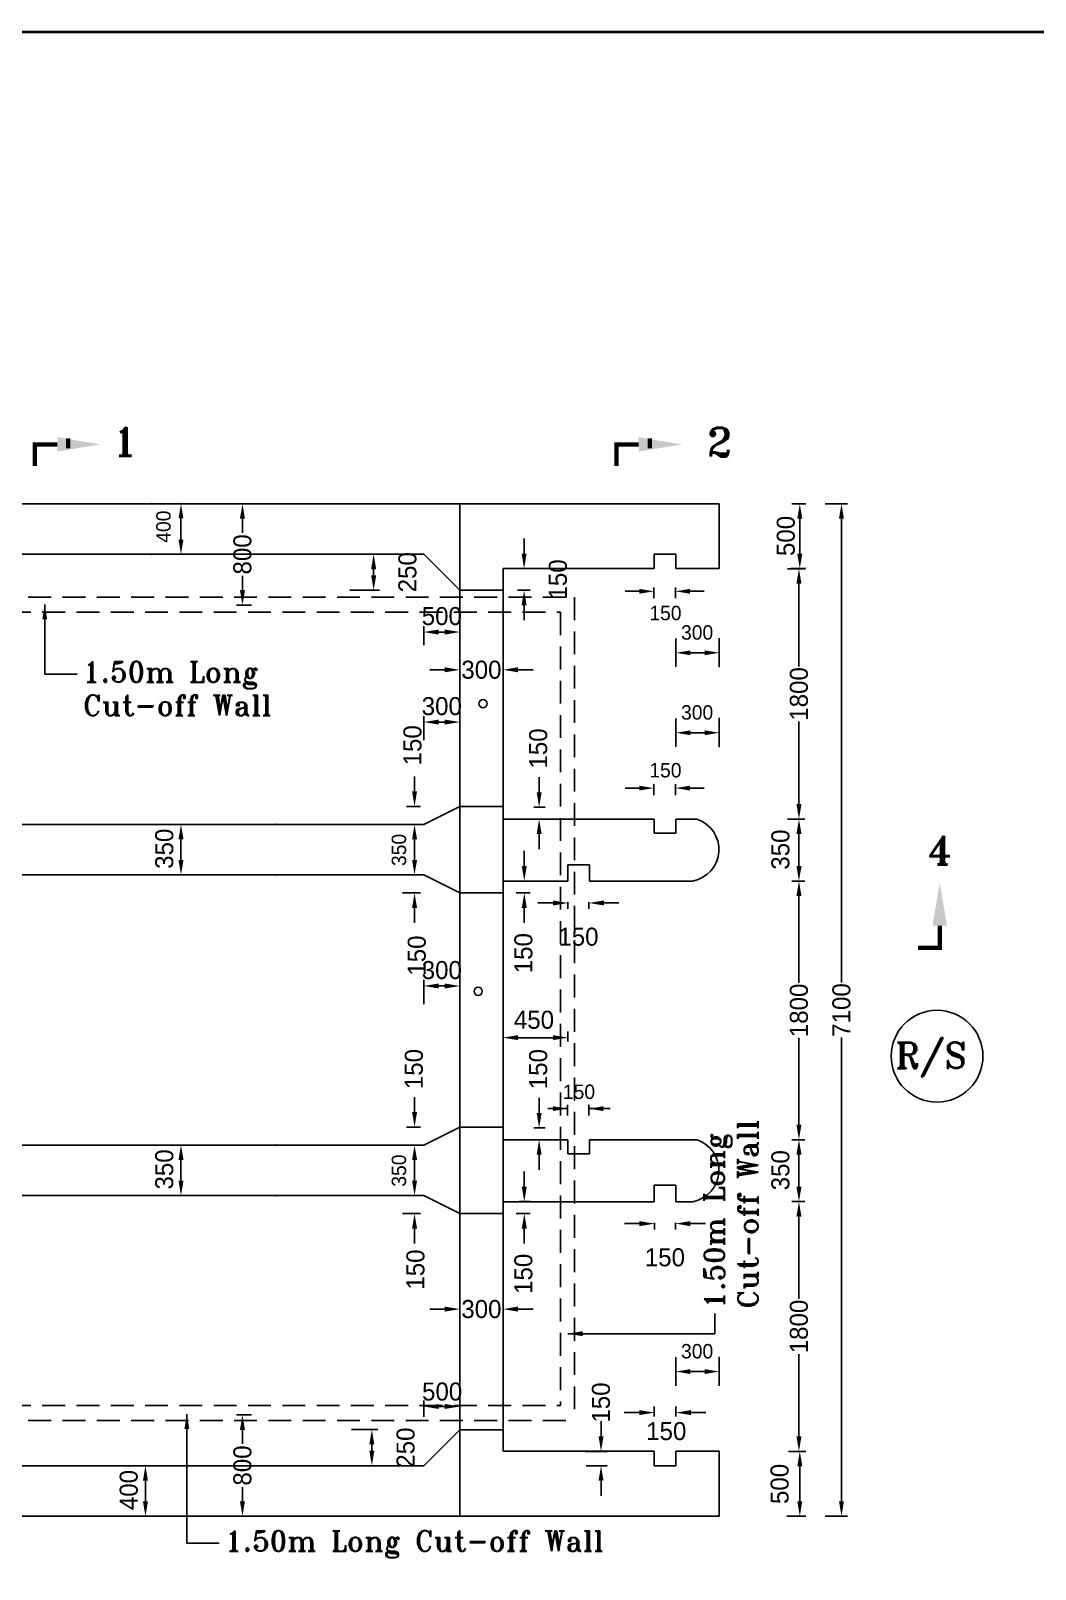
# Model space of a CAD drawing. Extents: x -377620 to 406987, y -326460 to -226264.
# Drawn here: x 34170 to 50900, y -252204 to -226584 of the extents above; entities that cross this region are included whole.
import ezdxf
from ezdxf.enums import TextEntityAlignment as Align

# ---------------------------------------------------------------- set-up
doc = ezdxf.new("R2010")
doc.units = 0
doc.header["$LTSCALE"] = 300
doc.header["$MEASUREMENT"] = 0
doc.linetypes.add('DASHED2', pattern=[9.525, 6.35, -3.175])
doc.layers.get('DEFPOINTS').update_dxf_attribs({"linetype": 'CONTINUOUS'})
doc.layers.add('LINE', color=7, linetype='CONTINUOUS')
doc.styles.add('BIG', font='ROMANT.SHX')
doc.dimstyles.new('3', dxfattribs={"dimtxt": 225, "dimasz": 350, "dimexe": 100, "dimexo": 25, "dimgap": 9, "dimtad": 0, "dimdec": 0, "dimzin": 0, "dimdsep": 46, "dimtxsty": 'Standard', "dimcen": 0, "dimclrd": 5, "dimclre": 6, "dimclrt": 256, "dimadec": 0, "dimazin": 0, "dimtfac": 1, "dimtdec": 0, "dimtofl": 0, "dimtmove": 2, "dimatfit": 3, "dimfxl": 1, "dimtolj": 1, "dimtzin": 0, "dimarcsym": 0})

# ---------------------------------------------------------------- blocks, each defined once
blk = doc.blocks.new('*D293')
at = {"layer": 'DEFPOINTS', "color": 0}
for p in [(46750, -235543), (46750, -239712), (46965, -239712)]:
    blk.add_point(p, dxfattribs=at)
at = {"layer": 'LINE', "color": 7, "lineweight": -2}
for p, q in [((46775, -235543), (47065, -235543)), ((46965, -235793), (46965, -237169)), ((46965, -239462), (46965, -238087)), ((46775, -239712), (47065, -239712))]:
    blk.add_line(p, q, dxfattribs=at)
at = {"layer": 'LINE', "color": 7}
for points in [[(46923, -235793), (47007, -235793), (46965, -235543)], [(46923, -239462), (47007, -239462), (46965, -239712)]]:
    blk.add_solid(points, dxfattribs=at)
at = {"layer": 'LINE', "color": 7, "insert": (46965, -237628), "char_height": 300, "attachment_point": 5, "rotation": 90}
blk.add_mtext('\\A1;1800', dxfattribs=at)
blk = doc.blocks.new('*D297')
at = {"layer": 'DEFPOINTS', "color": 0}
for p in [(46822, -246083), (46822, -250241), (46965, -250241)]:
    blk.add_point(p, dxfattribs=at)
at = {"layer": 'LINE', "color": 7, "lineweight": -2}
for p, q in [((46847, -246083), (47065, -246083)), ((46965, -246333), (46965, -247703)), ((46965, -249991), (46965, -248621)), ((46847, -250241), (47065, -250241))]:
    blk.add_line(p, q, dxfattribs=at)
at = {"layer": 'LINE', "color": 7}
for points in [[(46923, -246333), (47006, -246333), (46965, -246083)], [(46923, -249991), (47006, -249991), (46965, -250241)]]:
    blk.add_solid(points, dxfattribs=at)
at = {"layer": 'LINE', "color": 7, "insert": (46965, -248162), "char_height": 300, "attachment_point": 5, "rotation": 90}
blk.add_mtext('\\A1;1800', dxfattribs=at)
blk = doc.blocks.new('*D299')
at = {"layer": 'DEFPOINTS', "color": 0}
for p in [(43384, -250241), (43397, -250481), (43668, -250481)]:
    blk.add_point(p, dxfattribs=at)
at = {"layer": 'LINE', "color": 7, "lineweight": -2}
for p, q in [((43668, -249991), (43668, -249741)), ((43409, -250241), (43768, -250241)), ((43422, -250481), (43768, -250481)), ((43668, -250731), (43668, -250981))]:
    blk.add_line(p, q, dxfattribs=at)
at = {"layer": 'LINE', "color": 7}
for points in [[(43627, -249991), (43710, -249991), (43668, -250241)], [(43627, -250731), (43710, -250731), (43668, -250481)]]:
    blk.add_solid(points, dxfattribs=at)
at = {"layer": 'LINE', "color": 7, "insert": (43668, -249428), "char_height": 300, "attachment_point": 5, "rotation": 90}
blk.add_mtext('\\A1;150', dxfattribs=at)
blk = doc.blocks.new('*D300')
at = {"layer": 'DEFPOINTS', "color": 0}
for p in [(43116, -243352), (42036, -243442), (43116, -243442)]:
    blk.add_point(p, dxfattribs=at)
at = {"layer": 'LINE', "color": 7, "lineweight": -2}
for p, q in [((42036, -243417), (42036, -243252)), ((42286, -243352), (42866, -243352)), ((43116, -243417), (43116, -243252))]:
    blk.add_line(p, q, dxfattribs=at)
at = {"layer": 'LINE', "color": 7}
for points in [[(42286, -243310), (42286, -243393), (42036, -243352)], [(42866, -243310), (42866, -243393), (43116, -243352)]]:
    blk.add_solid(points, dxfattribs=at)
at = {"layer": 'LINE', "color": 7, "insert": (42551, -243056), "char_height": 300, "attachment_point": 5}
blk.add_mtext('\\A1;450', dxfattribs=at)
blk = doc.blocks.new('*D301')
at = {"layer": 'DEFPOINTS', "color": 0}
for p in [(44556, -249686), (44916, -249596), (44916, -249686)]:
    blk.add_point(p, dxfattribs=at)
at = {"layer": 'LINE', "color": 7, "lineweight": -2}
for p, q in [((44556, -249661), (44556, -249496)), ((44916, -249661), (44916, -249496)), ((44306, -249596), (44056, -249596)), ((45166, -249596), (45416, -249596))]:
    blk.add_line(p, q, dxfattribs=at)
at = {"layer": 'LINE', "color": 7}
for points in [[(44306, -249554), (44306, -249637), (44556, -249596)], [(45166, -249554), (45166, -249637), (44916, -249596)]]:
    blk.add_solid(points, dxfattribs=at)
at = {"layer": 'LINE', "color": 7, "insert": (44755, -249906), "char_height": 300, "attachment_point": 5}
blk.add_mtext('\\A1;150', dxfattribs=at)
blk = doc.blocks.new('*D302')
at = {"layer": 'DEFPOINTS', "color": 0}
for p in [(41316, -249494), (40716, -249691), (41316, -249674)]:
    blk.add_point(p, dxfattribs=at)
at = {"layer": 'LINE', "color": 7, "lineweight": -2}
for p, q in [((40716, -249666), (40716, -249394)), ((40966, -249494), (41066, -249494)), ((41316, -249649), (41316, -249394))]:
    blk.add_line(p, q, dxfattribs=at)
at = {"layer": 'LINE', "color": 7}
for points in [[(40966, -249452), (40966, -249535), (40716, -249494)], [(41066, -249452), (41066, -249535), (41316, -249494)]]:
    blk.add_solid(points, dxfattribs=at)
at = {"layer": 'LINE', "color": 7, "insert": (41022, -249247), "char_height": 300, "attachment_point": 5}
blk.add_mtext('\\A1;500', dxfattribs=at)
blk = doc.blocks.new('*D306')
at = {"layer": 'DEFPOINTS', "color": 0}
for p in [(35640, -250481), (35640, -251321), (36080, -251321)]:
    blk.add_point(p, dxfattribs=at)
at = {"layer": 'LINE', "color": 7, "lineweight": -2}
for p, q in [((35665, -250481), (36180, -250481)), ((36080, -250731), (36080, -251071)), ((35665, -251321), (36180, -251321))]:
    blk.add_line(p, q, dxfattribs=at)
at = {"layer": 'LINE', "color": 7}
for points in [[(36038, -250731), (36122, -250731), (36080, -250481)], [(36038, -251071), (36122, -251071), (36080, -251321)]]:
    blk.add_solid(points, dxfattribs=at)
at = {"layer": 'LINE', "color": 7, "insert": (35803, -250886), "char_height": 300, "attachment_point": 5, "rotation": 90}
blk.add_mtext('\\A1;400', dxfattribs=at)
blk = doc.blocks.new('*D308')
at = {"layer": 'DEFPOINTS', "color": 0}
for p in [(46764, -250241), (46740, -251321), (46979, -251321)]:
    blk.add_point(p, dxfattribs=at)
at = {"layer": 'LINE', "color": 7, "lineweight": -2}
for p, q in [((46789, -250241), (47079, -250241)), ((46979, -250491), (46979, -251071)), ((46765, -251321), (47079, -251321))]:
    blk.add_line(p, q, dxfattribs=at)
at = {"layer": 'LINE', "color": 7}
for points in [[(46937, -250491), (47021, -250491), (46979, -250241)], [(46937, -251071), (47021, -251071), (46979, -251321)]]:
    blk.add_solid(points, dxfattribs=at)
at = {"layer": 'LINE', "color": 7, "insert": (46644, -250784), "char_height": 300, "attachment_point": 5, "rotation": 90}
blk.add_mtext('\\A1;500', dxfattribs=at)
blk = doc.blocks.new('*D314')
at = {"layer": 'DEFPOINTS', "color": 0}
for p in [(46822, -240743), (46822, -245052), (46965, -245052)]:
    blk.add_point(p, dxfattribs=at)
at = {"layer": 'LINE', "color": 7, "lineweight": -2}
for p, q in [((46847, -240743), (47065, -240743)), ((46965, -240993), (46965, -242439)), ((46965, -244802), (46965, -243357)), ((46847, -245052), (47065, -245052))]:
    blk.add_line(p, q, dxfattribs=at)
at = {"layer": 'LINE', "color": 7}
for points in [[(46923, -240993), (47006, -240993), (46965, -240743)], [(46923, -244802), (47006, -244802), (46965, -245052)]]:
    blk.add_solid(points, dxfattribs=at)
at = {"layer": 'LINE', "color": 7, "insert": (46965, -242898), "char_height": 300, "attachment_point": 5, "rotation": 90}
blk.add_mtext('\\A1;1800', dxfattribs=at)
blk = doc.blocks.new('*D315')
at = {"layer": 'DEFPOINTS', "color": 0}
for p in [(40405, -244841), (40562, -244841), (40405, -245141)]:
    blk.add_point(p, dxfattribs=at)
at = {"layer": 'LINE', "color": 7, "lineweight": -2}
for p, q in [((40562, -244591), (40562, -244341)), ((40430, -244841), (40662, -244841)), ((40430, -245141), (40662, -245141)), ((40562, -245391), (40562, -245641))]:
    blk.add_line(p, q, dxfattribs=at)
at = {"layer": 'LINE', "color": 7}
for points in [[(40521, -244591), (40604, -244591), (40562, -244841)], [(40521, -245391), (40604, -245391), (40562, -245141)]]:
    blk.add_solid(points, dxfattribs=at)
at = {"layer": 'LINE', "color": 7, "insert": (40552, -243875), "char_height": 300, "attachment_point": 5, "rotation": 90}
blk.add_mtext('\\A1;150', dxfattribs=at)
blk = doc.blocks.new('*D316')
at = {"layer": 'DEFPOINTS', "color": 0}
for p in [(40314, -245981), (40337, -246281), (40562, -246281)]:
    blk.add_point(p, dxfattribs=at)
at = {"layer": 'LINE', "color": 7, "lineweight": -2}
for p, q in [((40562, -245731), (40562, -245481)), ((40339, -245981), (40662, -245981)), ((40362, -246281), (40662, -246281)), ((40562, -246531), (40562, -246781))]:
    blk.add_line(p, q, dxfattribs=at)
at = {"layer": 'LINE', "color": 7}
for points in [[(40521, -245731), (40604, -245731), (40562, -245981)], [(40521, -246531), (40604, -246531), (40562, -246281)]]:
    blk.add_solid(points, dxfattribs=at)
at = {"layer": 'LINE', "color": 7, "insert": (40579, -247214), "char_height": 300, "attachment_point": 5, "rotation": 90}
blk.add_mtext('\\A1;150', dxfattribs=at)
blk = doc.blocks.new('*D317')
at = {"layer": 'DEFPOINTS', "color": 0}
for p in [(44557, -246410), (44907, -246410), (44907, -246449)]:
    blk.add_point(p, dxfattribs=at)
at = {"layer": 'LINE', "color": 7, "lineweight": -2}
for p, q in [((44307, -246449), (44057, -246449)), ((44557, -246435), (44557, -246549)), ((44907, -246435), (44907, -246549)), ((45157, -246449), (45407, -246449))]:
    blk.add_line(p, q, dxfattribs=at)
at = {"layer": 'LINE', "color": 7}
for points in [[(44307, -246407), (44307, -246491), (44557, -246449)], [(45157, -246407), (45157, -246491), (44907, -246449)]]:
    blk.add_solid(points, dxfattribs=at)
at = {"layer": 'LINE', "color": 7, "insert": (44732, -247012), "char_height": 300, "attachment_point": 5}
blk.add_mtext('\\A1;150', dxfattribs=at)
blk = doc.blocks.new('*D318')
at = {"layer": 'DEFPOINTS', "color": 0}
for p in [(46822, -245052), (46822, -246083), (46965, -246083)]:
    blk.add_point(p, dxfattribs=at)
at = {"layer": 'LINE', "color": 7, "lineweight": -2}
for p, q in [((46847, -245052), (47065, -245052)), ((46965, -245302), (46965, -245833)), ((46847, -246083), (47065, -246083))]:
    blk.add_line(p, q, dxfattribs=at)
at = {"layer": 'LINE', "color": 7}
for points in [[(46923, -245302), (47007, -245302), (46965, -245052)], [(46923, -245833), (47007, -245833), (46965, -246083)]]:
    blk.add_solid(points, dxfattribs=at)
at = {"layer": 'LINE', "color": 7, "insert": (46657, -245560), "char_height": 300, "attachment_point": 5, "rotation": 90}
blk.add_mtext('\\A1;350', dxfattribs=at)
blk = doc.blocks.new('*D319')
at = {"layer": 'DEFPOINTS', "color": 0}
for p in [(43117, -241070), (43467, -241070), (43467, -241109)]:
    blk.add_point(p, dxfattribs=at)
at = {"layer": 'LINE', "color": 7, "lineweight": -2}
for p, q in [((42867, -241109), (42617, -241109)), ((43117, -241095), (43117, -241209)), ((43467, -241095), (43467, -241209)), ((43717, -241109), (43967, -241109))]:
    blk.add_line(p, q, dxfattribs=at)
at = {"layer": 'LINE', "color": 7}
for points in [[(42867, -241067), (42867, -241151), (43117, -241109)], [(43717, -241067), (43717, -241151), (43467, -241109)]]:
    blk.add_solid(points, dxfattribs=at)
at = {"layer": 'LINE', "color": 7, "insert": (43292, -241672), "char_height": 300, "attachment_point": 5}
blk.add_mtext('\\A1;150', dxfattribs=at)
blk = doc.blocks.new('*D320')
at = {"layer": 'DEFPOINTS', "color": 0}
for p in [(40314, -240641), (40337, -240941), (40562, -240941)]:
    blk.add_point(p, dxfattribs=at)
at = {"layer": 'LINE', "color": 7, "lineweight": -2}
for p, q in [((40562, -240391), (40562, -240141)), ((40339, -240641), (40662, -240641)), ((40362, -240941), (40662, -240941)), ((40562, -241191), (40562, -241441))]:
    blk.add_line(p, q, dxfattribs=at)
at = {"layer": 'LINE', "color": 7}
for points in [[(40521, -240391), (40604, -240391), (40562, -240641)], [(40521, -241191), (40604, -241191), (40562, -240941)]]:
    blk.add_solid(points, dxfattribs=at)
at = {"layer": 'LINE', "color": 7, "insert": (40601, -241985), "char_height": 300, "attachment_point": 5, "rotation": 90}
blk.add_mtext('\\A1;150', dxfattribs=at)
blk = doc.blocks.new('*D321')
at = {"layer": 'DEFPOINTS', "color": 0}
for p in [(40405, -239501), (40562, -239501), (40405, -239801)]:
    blk.add_point(p, dxfattribs=at)
at = {"layer": 'LINE', "color": 7, "lineweight": -2}
for p, q in [((40562, -239251), (40562, -239001)), ((40430, -239501), (40662, -239501)), ((40430, -239801), (40662, -239801)), ((40562, -240051), (40562, -240301))]:
    blk.add_line(p, q, dxfattribs=at)
at = {"layer": 'LINE', "color": 7}
for points in [[(40521, -239251), (40604, -239251), (40562, -239501)], [(40521, -240051), (40604, -240051), (40562, -239801)]]:
    blk.add_solid(points, dxfattribs=at)
at = {"layer": 'LINE', "color": 7, "insert": (40529, -238483), "char_height": 300, "attachment_point": 5, "rotation": 90}
blk.add_mtext('\\A1;150', dxfattribs=at)
blk = doc.blocks.new('*D322')
at = {"layer": 'DEFPOINTS', "color": 0}
for p in [(46822, -239712), (46822, -240743), (46965, -240743)]:
    blk.add_point(p, dxfattribs=at)
at = {"layer": 'LINE', "color": 7, "lineweight": -2}
for p, q in [((46847, -239712), (47065, -239712)), ((46965, -239962), (46965, -240493)), ((46847, -240743), (47065, -240743))]:
    blk.add_line(p, q, dxfattribs=at)
at = {"layer": 'LINE', "color": 7}
for points in [[(46923, -239962), (47007, -239962), (46965, -239712)], [(46923, -240493), (47007, -240493), (46965, -240743)]]:
    blk.add_solid(points, dxfattribs=at)
at = {"layer": 'LINE', "color": 7, "insert": (46657, -240220), "char_height": 300, "attachment_point": 5, "rotation": 90}
blk.add_mtext('\\A1;350', dxfattribs=at)
blk = doc.blocks.new('*D331')
at = {"layer": 'DEFPOINTS', "color": 0}
for p in [(42275, -235541), (42252, -235901), (42387, -235901)]:
    blk.add_point(p, dxfattribs=at)
at = {"layer": 'LINE', "color": 7, "lineweight": -2}
for p, q in [((42387, -235291), (42387, -235041)), ((42300, -235541), (42487, -235541)), ((42277, -235901), (42487, -235901)), ((42387, -236151), (42387, -236401))]:
    blk.add_line(p, q, dxfattribs=at)
at = {"layer": 'LINE', "color": 7}
for points in [[(42346, -235291), (42429, -235291), (42387, -235541)], [(42346, -236151), (42429, -236151), (42387, -235901)]]:
    blk.add_solid(points, dxfattribs=at)
at = {"layer": 'LINE', "color": 7, "insert": (42951, -235721), "char_height": 300, "attachment_point": 5, "rotation": 90}
blk.add_mtext('\\A1;150', dxfattribs=at)
blk = doc.blocks.new('*D332')
at = {"layer": 'DEFPOINTS', "color": 0}
for p in [(42036, -237226), (41316, -237363), (42036, -237383)]:
    blk.add_point(p, dxfattribs=at)
at = {"layer": 'LINE', "color": 7, "lineweight": -2}
for p, q in [((41066, -237226), (40816, -237226)), ((41316, -237338), (41316, -237126)), ((42036, -237358), (42036, -237126)), ((42286, -237226), (42536, -237226))]:
    blk.add_line(p, q, dxfattribs=at)
at = {"layer": 'LINE', "color": 7}
for points in [[(41066, -237184), (41066, -237267), (41316, -237226)], [(42286, -237184), (42286, -237267), (42036, -237226)]]:
    blk.add_solid(points, dxfattribs=at)
at = {"layer": 'LINE', "color": 7, "insert": (41676, -237226), "char_height": 300, "attachment_point": 5}
blk.add_mtext('\\A1;300', dxfattribs=at)
blk = doc.blocks.new('*D333')
at = {"layer": 'DEFPOINTS', "color": 0}
for p in [(46822, -234461), (46802, -235541), (46979, -235541)]:
    blk.add_point(p, dxfattribs=at)
at = {"layer": 'LINE', "color": 7, "lineweight": -2}
for p, q in [((46847, -234461), (47079, -234461)), ((46979, -234711), (46979, -235291)), ((46827, -235541), (47079, -235541))]:
    blk.add_line(p, q, dxfattribs=at)
at = {"layer": 'LINE', "color": 7}
for points in [[(46937, -234711), (47021, -234711), (46979, -234461)], [(46937, -235291), (47021, -235291), (46979, -235541)]]:
    blk.add_solid(points, dxfattribs=at)
at = {"layer": 'LINE', "color": 7, "insert": (46747, -234997), "char_height": 300, "attachment_point": 5, "rotation": 90}
blk.add_mtext('\\A1;500', dxfattribs=at)
blk = doc.blocks.new('*D334')
at = {"layer": 'DEFPOINTS', "color": 0}
for p in [(42277, -240743), (42230, -240941), (42390, -240941)]:
    blk.add_point(p, dxfattribs=at)
at = {"layer": 'LINE', "color": 7, "lineweight": -2}
for p, q in [((42390, -240493), (42390, -240243)), ((42302, -240743), (42490, -240743)), ((42255, -240941), (42490, -240941)), ((42390, -241191), (42390, -241441))]:
    blk.add_line(p, q, dxfattribs=at)
at = {"layer": 'LINE', "color": 7}
for points in [[(42348, -240493), (42432, -240493), (42390, -240743)], [(42348, -241191), (42432, -241191), (42390, -240941)]]:
    blk.add_solid(points, dxfattribs=at)
at = {"layer": 'LINE', "color": 7, "insert": (42376, -241945), "char_height": 300, "attachment_point": 5, "rotation": 90}
blk.add_mtext('\\A1;150', dxfattribs=at)
blk = doc.blocks.new('*D335')
at = {"layer": 'DEFPOINTS', "color": 0}
for p in [(42277, -246083), (42230, -246281), (42390, -246281)]:
    blk.add_point(p, dxfattribs=at)
at = {"layer": 'LINE', "color": 7, "lineweight": -2}
for p, q in [((42390, -245833), (42390, -245583)), ((42302, -246083), (42490, -246083)), ((42255, -246281), (42490, -246281)), ((42390, -246531), (42390, -246781))]:
    blk.add_line(p, q, dxfattribs=at)
at = {"layer": 'LINE', "color": 7}
for points in [[(42348, -245833), (42432, -245833), (42390, -246083)], [(42348, -246531), (42432, -246531), (42390, -246281)]]:
    blk.add_solid(points, dxfattribs=at)
at = {"layer": 'LINE', "color": 7, "insert": (42376, -247285), "char_height": 300, "attachment_point": 5, "rotation": 90}
blk.add_mtext('\\A1;150', dxfattribs=at)
blk = doc.blocks.new('*D336')
at = {"layer": 'DEFPOINTS', "color": 0}
for p in [(42525, -244855), (42478, -245052), (42637, -245052)]:
    blk.add_point(p, dxfattribs=at)
at = {"layer": 'LINE', "color": 7, "lineweight": -2}
for p, q in [((42637, -244605), (42637, -244355)), ((42550, -244855), (42737, -244855)), ((42503, -245052), (42737, -245052)), ((42637, -245302), (42637, -245552))]:
    blk.add_line(p, q, dxfattribs=at)
at = {"layer": 'LINE', "color": 7}
for points in [[(42596, -244605), (42679, -244605), (42637, -244855)], [(42596, -245302), (42679, -245302), (42637, -245052)]]:
    blk.add_solid(points, dxfattribs=at)
at = {"layer": 'LINE', "color": 7, "insert": (42623, -243876), "char_height": 300, "attachment_point": 5, "rotation": 90}
blk.add_mtext('\\A1;150', dxfattribs=at)
blk = doc.blocks.new('*D344')
at = {"layer": 'DEFPOINTS', "color": 0}
for p in [(36232, -245141), (36232, -245981), (36672, -245981)]:
    blk.add_point(p, dxfattribs=at)
at = {"layer": 'LINE', "color": 7, "lineweight": -2}
for p, q in [((36257, -245141), (36772, -245141)), ((36672, -245391), (36672, -245731)), ((36257, -245981), (36772, -245981))]:
    blk.add_line(p, q, dxfattribs=at)
at = {"layer": 'LINE', "color": 7}
for points in [[(36630, -245391), (36714, -245391), (36672, -245141)], [(36630, -245731), (36714, -245731), (36672, -245981)]]:
    blk.add_solid(points, dxfattribs=at)
at = {"layer": 'LINE', "color": 7, "insert": (36395, -245546), "char_height": 300, "attachment_point": 5, "rotation": 90}
blk.add_mtext('\\A1;350', dxfattribs=at)
blk = doc.blocks.new('*D345')
at = {"layer": 'DEFPOINTS', "color": 0}
for p in [(36232, -239801), (36232, -240641), (36672, -240641)]:
    blk.add_point(p, dxfattribs=at)
at = {"layer": 'LINE', "color": 7, "lineweight": -2}
for p, q in [((36257, -239801), (36772, -239801)), ((36672, -240051), (36672, -240391)), ((36257, -240641), (36772, -240641))]:
    blk.add_line(p, q, dxfattribs=at)
at = {"layer": 'LINE', "color": 7}
for points in [[(36630, -240051), (36714, -240051), (36672, -239801)], [(36630, -240391), (36714, -240391), (36672, -240641)]]:
    blk.add_solid(points, dxfattribs=at)
at = {"layer": 'LINE', "color": 7, "insert": (36395, -240206), "char_height": 300, "attachment_point": 5, "rotation": 90}
blk.add_mtext('\\A1;350', dxfattribs=at)
blk = doc.blocks.new('*D347')
at = {"layer": 'DEFPOINTS', "color": 0}
for p in [(39517, -235301), (39881, -235301), (39462, -235901)]:
    blk.add_point(p, dxfattribs=at)
at = {"layer": 'LINE', "color": 7, "lineweight": -2}
for p, q in [((39542, -235301), (39981, -235301)), ((39881, -235651), (39881, -235551)), ((39487, -235901), (39981, -235901))]:
    blk.add_line(p, q, dxfattribs=at)
at = {"layer": 'LINE', "color": 7}
for points in [[(39839, -235551), (39923, -235551), (39881, -235301)], [(39839, -235651), (39923, -235651), (39881, -235901)]]:
    blk.add_solid(points, dxfattribs=at)
at = {"layer": 'LINE', "color": 7, "insert": (40445, -235601), "char_height": 300, "attachment_point": 5, "rotation": 90}
blk.add_mtext('\\A1;250', dxfattribs=at)
blk = doc.blocks.new('*D358')
at = {"layer": 'DEFPOINTS', "color": 0}
for p in [(39487, -249877), (39851, -249877), (39431, -250481)]:
    blk.add_point(p, dxfattribs=at)
at = {"layer": 'LINE', "color": 7, "lineweight": -2}
for p, q in [((39512, -249877), (39951, -249877)), ((39851, -250231), (39851, -250127)), ((39456, -250481), (39951, -250481))]:
    blk.add_line(p, q, dxfattribs=at)
at = {"layer": 'LINE', "color": 7}
for points in [[(39809, -250127), (39892, -250127), (39851, -249877)], [(39809, -250231), (39892, -250231), (39851, -250481)]]:
    blk.add_solid(points, dxfattribs=at)
at = {"layer": 'LINE', "color": 7, "insert": (40414, -250179), "char_height": 300, "attachment_point": 5, "rotation": 90}
blk.add_mtext('\\A1;250', dxfattribs=at)
blk = doc.blocks.new('*D359')
at = {"layer": 'DEFPOINTS', "color": 0}
for p in [(40716, -236597), (40716, -236843), (41316, -236843)]:
    blk.add_point(p, dxfattribs=at)
at = {"layer": 'LINE', "color": 7, "lineweight": -2}
for p, q in [((40716, -236818), (40716, -236497)), ((41066, -236597), (40966, -236597)), ((41316, -236818), (41316, -236497))]:
    blk.add_line(p, q, dxfattribs=at)
at = {"layer": 'LINE', "color": 7}
for points in [[(40966, -236555), (40966, -236639), (40716, -236597)], [(41066, -236555), (41066, -236639), (41316, -236597)]]:
    blk.add_solid(points, dxfattribs=at)
at = {"layer": 'LINE', "color": 7, "insert": (41016, -236333), "char_height": 300, "attachment_point": 5}
blk.add_mtext('\\A1;500', dxfattribs=at)
blk = doc.blocks.new('*D361')
at = {"layer": 'DEFPOINTS', "color": 0}
for p in [(42036, -247873), (41316, -248010), (42036, -248030)]:
    blk.add_point(p, dxfattribs=at)
at = {"layer": 'LINE', "color": 7, "lineweight": -2}
for p, q in [((41066, -247873), (40816, -247873)), ((41316, -247985), (41316, -247773)), ((42036, -248005), (42036, -247773)), ((42286, -247873), (42536, -247873))]:
    blk.add_line(p, q, dxfattribs=at)
at = {"layer": 'LINE', "color": 7}
for points in [[(41066, -247831), (41066, -247914), (41316, -247873)], [(42286, -247831), (42286, -247914), (42036, -247873)]]:
    blk.add_solid(points, dxfattribs=at)
at = {"layer": 'LINE', "color": 7, "insert": (41676, -247873), "char_height": 300, "attachment_point": 5}
blk.add_mtext('\\A1;300', dxfattribs=at)
blk = doc.blocks.new('*D372')
at = {"layer": 'DEFPOINTS', "color": 0}
for p in [(42525, -239515), (42478, -239712), (42637, -239712)]:
    blk.add_point(p, dxfattribs=at)
at = {"layer": 'LINE', "color": 7, "lineweight": -2}
for p, q in [((42637, -239265), (42637, -239015)), ((42550, -239515), (42737, -239515)), ((42503, -239712), (42737, -239712)), ((42637, -239962), (42637, -240212))]:
    blk.add_line(p, q, dxfattribs=at)
at = {"layer": 'LINE', "color": 7}
for points in [[(42596, -239265), (42679, -239265), (42637, -239515)], [(42596, -239962), (42679, -239962), (42637, -239712)]]:
    blk.add_solid(points, dxfattribs=at)
at = {"layer": 'LINE', "color": 7, "insert": (42623, -238536), "char_height": 300, "attachment_point": 5, "rotation": 90}
blk.add_mtext('\\A1;150', dxfattribs=at)
blk = doc.blocks.new('*D373')
at = {"layer": 'DEFPOINTS', "color": 0}
for p in [(47376, -234461), (47376, -251321), (47673, -251321)]:
    blk.add_point(p, dxfattribs=at)
at = {"layer": 'LINE', "color": 7, "lineweight": -2}
for p, q in [((47401, -234461), (47773, -234461)), ((47673, -234711), (47673, -242432)), ((47673, -251071), (47673, -243350)), ((47401, -251321), (47773, -251321))]:
    blk.add_line(p, q, dxfattribs=at)
at = {"layer": 'LINE', "color": 7}
for points in [[(47631, -234711), (47714, -234711), (47673, -234461)], [(47631, -251071), (47714, -251071), (47673, -251321)]]:
    blk.add_solid(points, dxfattribs=at)
at = {"layer": 'LINE', "color": 7, "insert": (47673, -242891), "char_height": 300, "attachment_point": 5, "rotation": 90}
blk.add_mtext('\\A1;7100', dxfattribs=at)
blk = doc.blocks.new('*D382')
at = {"layer": 'DEFPOINTS', "color": 0}
for p in [(40716, -238096), (40716, -238424), (41316, -238424)]:
    blk.add_point(p, dxfattribs=at)
at = {"layer": 'LINE', "color": 7, "lineweight": -2}
for p, q in [((40716, -238399), (40716, -237996)), ((41316, -238399), (41316, -237996)), ((41066, -238096), (40966, -238096))]:
    blk.add_line(p, q, dxfattribs=at)
at = {"layer": 'LINE', "color": 7}
for points in [[(40966, -238055), (40966, -238138), (40716, -238096)], [(41066, -238055), (41066, -238138), (41316, -238096)]]:
    blk.add_solid(points, dxfattribs=at)
at = {"layer": 'LINE', "color": 7, "insert": (41016, -237833), "char_height": 300, "attachment_point": 5}
blk.add_mtext('\\A1;300', dxfattribs=at)
blk = doc.blocks.new('*D383')
at = {"layer": 'DEFPOINTS', "color": 0}
for p in [(40716, -242491), (40716, -242819), (41316, -242819)]:
    blk.add_point(p, dxfattribs=at)
at = {"layer": 'LINE', "color": 7, "lineweight": -2}
for p, q in [((40716, -242794), (40716, -242391)), ((41066, -242491), (40966, -242491)), ((41316, -242794), (41316, -242391))]:
    blk.add_line(p, q, dxfattribs=at)
at = {"layer": 'LINE', "color": 7}
for points in [[(40966, -242450), (40966, -242533), (40716, -242491)], [(41066, -242450), (41066, -242533), (41316, -242491)]]:
    blk.add_solid(points, dxfattribs=at)
at = {"layer": 'LINE', "color": 7, "insert": (41016, -242228), "char_height": 300, "attachment_point": 5}
blk.add_mtext('\\A1;300', dxfattribs=at)
blk = doc.blocks.new('*D811')
at = {"layer": 'DEFPOINTS', "color": 0}
for p in [(37696, -234461), (37870, -234461), (37870, -236147)]:
    blk.add_point(p, dxfattribs=at)
at = {"layer": 'LINE', "color": 7, "lineweight": -2}
for p, q in [((37845, -234461), (37596, -234461)), ((37696, -234711), (37696, -234945)), ((37696, -235897), (37696, -235663)), ((37845, -236147), (37596, -236147))]:
    blk.add_line(p, q, dxfattribs=at)
at = {"layer": 'LINE', "color": 7}
for points in [[(37654, -234711), (37738, -234711), (37696, -234461)], [(37654, -235897), (37738, -235897), (37696, -236147)]]:
    blk.add_solid(points, dxfattribs=at)
at = {"layer": 'LINE', "color": 7, "insert": (37696, -235304), "char_height": 300, "attachment_point": 5, "rotation": 90}
blk.add_mtext('\\A1;800', dxfattribs=at)
blk = doc.blocks.new('*D812')
at = {"layer": 'DEFPOINTS', "color": 0}
for p in [(37696, -249634), (37870, -249634), (37870, -251321)]:
    blk.add_point(p, dxfattribs=at)
at = {"layer": 'LINE', "color": 7, "lineweight": -2}
for p, q in [((37845, -249634), (37596, -249634)), ((37696, -249884), (37696, -250118)), ((37696, -251071), (37696, -250836)), ((37845, -251321), (37596, -251321))]:
    blk.add_line(p, q, dxfattribs=at)
at = {"layer": 'LINE', "color": 7}
for points in [[(37654, -249884), (37738, -249884), (37696, -249634)], [(37654, -251071), (37738, -251071), (37696, -251321)]]:
    blk.add_solid(points, dxfattribs=at)
at = {"layer": 'LINE', "color": 7, "insert": (37696, -250477), "char_height": 300, "attachment_point": 5, "rotation": 90}
blk.add_mtext('\\A1;800', dxfattribs=at)

msp = doc.modelspace()

# ---------------------------------------------------------------- linework, layer by layer
at = {"layer": 'LINE', "color": 7}
for p, q in [((31089.2013, -234460.5521), (41301.9773, -234460.5521)), ((36236.8354, -234460.5521), (36911.9212, -234460.5521)), ((41301.9773, -234460.5521), (45635.8999, -234460.5521)), ((41315.8999, -234460.5521), (41315.8999, -251320.5521)), ((45635.8999, -234460.5521), (45635.8999, -235540.5521)), ((36671.9212, -235060.5521), (36671.9212, -234700.5521)), ((31667.8999, -235300.5521), (40715.8999, -235300.5521)), ((36236.8354, -235300.5521), (36911.9212, -235300.5521)), ((41315.8999, -235900.5521), (40715.8999, -235300.5521)), ((44555.8999, -235300.5521), (44915.8999, -235300.5521)), ((44555.8999, -235300.5521), (44555.8999, -235540.5521)), ((44915.8999, -235300.5521), (44915.8999, -235540.5521)), ((42035.8999, -235540.5521), (42035.8999, -250240.5521)), ((42035.8999, -235540.5521), (44555.8999, -235540.5521)), ((44915.8999, -235540.5521), (45635.8999, -235540.5521)), ((41315.8999, -235900.5521), (42035.8999, -235900.5521)), ((44307.5195, -235918.6284), (44067.5195, -235918.6284)), ((44547.5195, -236034.4684), (44547.5195, -235854.4684)), ((44907.5195, -236034.4684), (44907.5195, -235854.4684)), ((45147.5195, -235918.6284), (45387.5195, -235918.6284)), ((44915.8999, -237177.3901), (44915.8999, -236702.9368)), ((45635.8999, -236696.7608), (45635.8999, -237182.9368)), ((45155.8999, -236942.9368), (45275.8999, -236942.9368)), ((45395.8999, -236942.9368), (45275.8999, -236942.9368)), ((44915.8999, -238508.7774), (44915.8999, -238034.3241)), ((45635.8999, -238028.1481), (45635.8999, -238514.3241)), ((45155.8999, -238274.3241), (45275.8999, -238274.3241)), ((45395.8999, -238274.3241), (45275.8999, -238274.3241)), ((44307.5195, -239195.9849), (44067.5195, -239195.9849)), ((44547.5195, -239311.8248), (44547.5195, -239131.8248)), ((44907.5195, -239311.8248), (44907.5195, -239131.8248)), ((45147.5195, -239195.9849), (45387.5195, -239195.9849)), ((41315.8999, -239500.5521), (40715.8999, -239800.5521)), ((41315.8999, -239500.5521), (42035.8999, -239500.5521)), ((31667.8999, -239800.5521), (40715.8999, -239800.5521)), ((42044.6977, -239712.3399), (44555.8999, -239712.3399)), ((44555.8999, -239712.3399), (44555.8999, -239945.7836)), ((44915.8999, -239712.3399), (45263.9112, -239712.3399)), ((44915.8999, -239712.3399), (44915.8999, -239945.7836)), ((44555.8999, -239945.7836), (44915.8999, -239945.7836)), ((43115.8999, -240471.032), (43475.8999, -240471.032)), ((43115.8999, -240471.032), (43115.8999, -240743.383)), ((43475.8999, -240471.032), (43475.8999, -240743.383)), ((31667.8999, -240640.5521), (40715.8999, -240640.5521)), ((41315.8999, -240940.5521), (40715.8999, -240640.5521)), ((42035.8999, -240743.383), (43115.8999, -240743.383)), ((43475.8999, -240743.383), (45199.4238, -240743.383)), ((41315.8999, -240940.5521), (42035.8999, -240940.5521)), ((43107.5195, -244534.1468), (42785, -244534.1468)), ((43107.5195, -244649.9867), (43107.5195, -244469.9867)), ((43467.5195, -244649.9867), (43467.5195, -244469.9867)), ((43467.5195, -244534.1468), (43819, -244534.1468)), ((41315.8999, -244840.5521), (40715.8999, -245140.5521)), ((41315.8999, -244840.5521), (42035.8999, -244840.5521)), ((31667.8999, -245140.5521), (40715.8999, -245140.5521)), ((42044.6977, -245052.3399), (43115.8999, -245052.3399)), ((43115.8999, -245052.3399), (43115.8999, -245285.7836)), ((43475.8999, -245052.3399), (43475.8999, -245285.7836)), ((43475.8999, -245052.3399), (44915.8999, -245052.3399)), ((44915.8999, -245052.3399), (45263.9112, -245052.3399)), ((43115.8999, -245285.7836), (43475.8999, -245285.7836)), ((44555.8999, -245811.032), (44555.8999, -246083.383)), ((44555.8999, -245811.032), (44915.8999, -245811.032)), ((44915.8999, -245811.032), (44915.8999, -246083.383)), ((31667.8999, -245980.5521), (40715.8999, -245980.5521)), ((41315.8999, -246280.5521), (40715.8999, -245980.5521)), ((42044.6977, -246083.383), (43115.8999, -246083.383)), ((43115.8999, -246083.383), (44555.8999, -246083.383)), ((44915.8999, -246083.383), (45199.4238, -246083.383)), ((41315.8999, -246280.5521), (42035.8999, -246280.5521)), ((41315.8999, -248658.2821), (41315.8999, -251320.5521)), ((42035.8999, -248658.2821), (42035.8999, -250240.5521)), ((44915.8999, -249147.3661), (44915.8999, -248672.9128)), ((45635.8999, -248666.7368), (45635.8999, -249152.9128)), ((45155.8999, -248912.9128), (45275.8999, -248912.9128)), ((45395.8999, -248912.9128), (45275.8999, -248912.9128)), ((41315.8999, -249880.5521), (40715.8999, -250480.5521)), ((41315.8999, -249880.5521), (42035.8999, -249880.5521)), ((42035.8999, -250240.5521), (43115.8999, -250240.5521)), ((43115.8999, -250240.5521), (44555.8999, -250240.5521)), ((44555.8999, -250240.5521), (44555.8999, -250480.5521)), ((44915.8999, -250240.5521), (45635.8999, -250240.5521)), ((44915.8999, -250240.5521), (44915.8999, -250480.5521)), ((45635.8999, -250240.5521), (45635.8999, -251320.5521)), ((31667.8999, -250480.5521), (40715.8999, -250480.5521)), ((44555.8999, -250480.5521), (44915.8999, -250480.5521)), ((44555.8999, -250480.5521), (44675.8999, -250480.5521)), ((31085.5781, -251320.5521), (41302.419, -251320.5521)), ((41302.419, -251320.5521), (45635.8999, -251320.5521))]:
    msp.add_line(p, q, dxfattribs=at)
at = {"layer": 'LINE', "color": 7, "linetype": 'DASHED2', "ltscale": 0.2}
for p, q in [((28413, -236015.5521), (43226, -236015.5521)), ((43226, -236015.5521), (43226, -249729.5521)), ((28645, -236265.5521), (42993, -236265.5521)), ((42993, -236265.5521), (42993, -249479.5521)), ((28645, -249479.5521), (42993, -249479.5521)), ((28413, -249729.5521), (43226, -249729.5521))]:
    msp.add_line(p, q, dxfattribs=at)
at = {"layer": 'LINE', "color": 7, "lineweight": 40, "const_width": 42.8247}
msp.add_lwpolyline([(21793.6292, -269390.8367), (82298.8292, -269390.8367), (82298.8292, -226605.0167), (21793.6292, -226605.0167)], close=True, dxfattribs=at)
at = {"layer": 'LINE', "color": 7, "const_width": 72}
for points in [[(34792.8518, -233536.8564), (34792.8518, -233372.4764)], [(44479.4994, -233536.8564), (44479.4994, -233372.4764)], [(34461.8305, -233471.7896), (34237.3319, -233471.7896), (34237.3319, -233833.8999)], [(34609.9121, -233471.7896), (34445.5321, -233471.7896)], [(44148.4781, -233471.7896), (43923.9796, -233471.7896), (43923.9796, -233833.8999)], [(44296.5597, -233471.7896), (44132.1797, -233471.7896)], [(49310.046, -241633.7465), (49310.046, -241858.2451), (48947.9357, -241858.2451)], [(49310.046, -241485.6649), (49310.046, -241650.0449)]]:
    msp.add_lwpolyline(points, dxfattribs=at)
at = {"layer": 'LINE', "color": 7}
for centre, radius in [((41702.0879, -237789.2513), 67.1389), ((41622.0538, -242579.9988), 67.1389), ((49264.532, -243660.5314), 764.2117)]:
    msp.add_circle(centre, radius, dxfattribs=at)
for centre, end in [((45097.4681, -240219.4679), 71.82978966), ((45097.4681, -245559.4679), 72.87309227)]:
    msp.add_arc(centre, 533.7434, 281.01231538, end, dxfattribs=at)
for p in [(36176.8354, -234460.5521), (36671.9212, -234460.5521), (36176.8354, -235300.5521), (44547.5195, -235918.6284), (44907.5195, -235918.6284), (44907.5195, -235918.6284), (45635.8999, -236942.9368), (44915.8999, -237048.4408), (44915.8999, -238379.8282), (45635.8999, -238274.3241), (44547.5195, -239195.9849), (44907.5195, -239195.9849), (44907.5195, -239195.9849), (38267.1975, -239800.5521), (38267.1975, -240640.5521), (43107.5195, -244534.1468), (43467.5195, -244534.1468), (43467.5195, -244534.1468), (38267.1975, -245140.5521), (38267.1975, -245980.5521), (44915.8999, -249018.4168), (45635.8999, -248912.9128)]:
    msp.add_point(p, dxfattribs=at)
for points in [[(34609.9121, -233351.7896), (34609.9121, -233591.7896), (35329.9121, -233471.7896)], [(44296.5597, -233351.7896), (44296.5597, -233591.7896), (45016.5597, -233471.7896)], [(36631.9212, -234700.5521), (36711.9212, -234700.5521), (36671.9212, -234460.5521)], [(36631.9212, -235060.5521), (36711.9212, -235060.5521), (36671.9212, -235300.5521)], [(44307.5195, -235878.6284), (44307.5195, -235958.6284), (44547.5195, -235918.6284)], [(45147.5195, -235878.6284), (45147.5195, -235958.6284), (44907.5195, -235918.6284)], [(45155.8999, -236902.9368), (45155.8999, -236982.9368), (44915.8999, -236942.9368)], [(45395.8999, -236902.9368), (45395.8999, -236982.9368), (45635.8999, -236942.9368)], [(45155.8999, -238234.3241), (45155.8999, -238314.3241), (44915.8999, -238274.3241)], [(45395.8999, -238234.3241), (45395.8999, -238314.3241), (45635.8999, -238274.3241)], [(44307.5195, -239155.9849), (44307.5195, -239235.9849), (44547.5195, -239195.9849)], [(45147.5195, -239155.9849), (45147.5195, -239235.9849), (44907.5195, -239195.9849)], [(49430.046, -241485.6649), (49190.046, -241485.6649), (49310.046, -240765.6649)], [(42867.5195, -244494.1468), (42867.5195, -244574.1468), (43107.5195, -244534.1468)], [(43707.5195, -244494.1468), (43707.5195, -244574.1468), (43467.5195, -244534.1468)], [(45155.8999, -248872.9128), (45155.8999, -248952.9128), (44915.8999, -248912.9128)], [(45395.8999, -248872.9128), (45395.8999, -248952.9128), (45635.8999, -248912.9128)]]:
    msp.add_solid(points, dxfattribs=at)

# ---------------------------------------------------------------- texts
at = {"layer": 'LINE', "color": 7, "style": 'BIG'}
for s, height, p in [('1', 480, (35536.7692, -233664.6422)), ('2', 480, (45437.632, -233674.5574)), ('1.50m Long ', 340.032, (35039, -237430)), ('Cut-off Wall', 340.032, (35039, -237989)), ('4', 480, (49109.4567, -240468.3257)), ('R/S', 425, (48572.2479, -243858.7237)), ('1.50m Long Cut-off Wall ', 340.032, (37406, -251903))]:
    msp.add_text(s, height=height, dxfattribs=at).set_placement(p)
at = {"layer": 'LINE', "color": 7}
msp.add_text('400', height=240, rotation=90, dxfattribs=at).set_placement((36378.9293, -234842.0382), align=Align.MIDDLE)
for s, p in [('150', (44741.2188, -236279.9938)), ('300', (45268.7062, -236603.5952)), ('300', (45268.7062, -237934.9826)), ('150', (44741.2188, -238897.7384)), ('150', (43301.2188, -244253.1274)), ('300', (45268.7062, -248573.5712))]:
    msp.add_text(s, height=240, dxfattribs=at).set_placement(p, align=Align.MIDDLE_CENTER)
for p in [(40301.6817, -240225.6847), (40301.6817, -245565.6847)]:
    msp.add_text('350', height=240, rotation=90, dxfattribs=at).set_placement(p, align=Align.MIDDLE_CENTER)
at = {"layer": 'LINE', "color": 7, "style": 'BIG'}
for s, p in [('Cut-off Wall', (46285.8621, -247863.4498)), ('1.50m Long ', (45726.8621, -247863.4498))]:
    msp.add_text(s, height=340.032, rotation=90, dxfattribs=at).set_placement(p)

# ---------------------------------------------------------------- dimensions: what is measured, and where the dimension line sits
at = {"layer": 'LINE', "color": 7}
for base, p1, p2, text, picture, middle in [((37696, -234460.5521), (37870, -236147), (37870, -234460.5521), '800', '*D811', (37696, -235303.776)), ((47672.5641, -251320.5521), (47375.8256, -234460.5521), (47375.8256, -251320.5521), '7100', '*D373', (47672.5641, -242890.5521)), ((42387.2315, -235900.5521), (42274.5783, -235540.5521), (42252.0477, -235900.5521), '150', '*D331', (42950.7315, -235720.5521)), ((39881.0577, -235300.5521), (39461.7081, -235900.5521), (39517.3585, -235300.5521), '250', '*D347', (40444.5577, -235600.5521)), ((46964.8531, -239712.3399), (46750.2128, -235542.7558), (46750.2128, -239712.3399), '1800', '*D293', (46964.8531, -237627.5479)), ((46964.595, -245052.3399), (46821.5014, -240743.383), (46821.5014, -245052.3399), '1800', '*D314', (46964.595, -242897.8615)), ((46964.595, -250240.5521), (46821.5014, -246083.383), (46821.5014, -250240.5521), '1800', '*D297', (46964.595, -248161.9675)), ((37696, -249634.1041), (37870, -251320.5521), (37870, -249634.1041), '800', '*D812', (37696, -250477.3281)), ((39850.5935, -249877.1821), (39431.244, -250480.5521), (39486.8944, -249877.1821), '250', '*D358', (40414.0935, -250178.8671))]:
    dim = msp.add_linear_dim(base=base, p1=p1, p2=p2, angle=90, text=text, dimstyle='3', override={"dimtxt": 300, "dimasz": 250, "dimclrd": 7, "dimclre": 7, "dimclrt": 7}, dxfattribs=at)
    dim.commit()
    dim.dimension.update_dxf_attribs({"geometry": picture, "text_midpoint": middle})
for base, p1, p2, text, picture, middle in [((46978.9254, -235540.5521), (46821.7472, -234460.5521), (46802.1, -235540.5521), '500', '*D333', (46746.5139, -234997.3028)), ((40562.2489, -239500.5521), (40404.5343, -239800.5521), (40404.5343, -239500.5521), '150', '*D321', (40529.4288, -238482.6014)), ((42637.383, -239712.3399), (42524.7298, -239515.1709), (42477.5423, -239712.3399), '150', '*D372', (42623.1982, -238535.7672)), ((36671.9212, -240640.5521), (36231.8446, -239800.5521), (36231.8446, -240640.5521), '350', '*D345', (36395.3912, -240206.3624)), ((46964.8531, -240743.383), (46821.7596, -239712.3399), (46821.5014, -240743.383), '350', '*D322', (46656.9303, -240220.1391)), ((40562.2489, -240940.5521), (40314.4117, -240640.5521), (40336.9423, -240940.5521), '150', '*D320', (40601.459, -241984.8041)), ((42389.8648, -240940.5521), (42277.2116, -240743.383), (42230.0241, -240940.5521), '150', '*D334', (42375.6799, -241945.2716)), ((40562.2489, -244840.5521), (40404.5343, -245140.5521), (40404.5343, -244840.5521), '150', '*D315', (40552, -243875)), ((42637.383, -245052.3399), (42524.7298, -244855.1709), (42477.5423, -245052.3399), '150', '*D336', (42623.1982, -243875.7672)), ((36671.9212, -245980.5521), (36231.8446, -245140.5521), (36231.8446, -245980.5521), '350', '*D344', (36395.3912, -245546.3624)), ((46964.8531, -246083.383), (46821.5014, -245052.3399), (46821.5014, -246083.383), '350', '*D318', (46656.9303, -245560.1391)), ((40562.2489, -246280.5521), (40314.4117, -245980.5521), (40336.9423, -246280.5521), '150', '*D316', (40579, -247214)), ((42389.8648, -246280.5521), (42277.2116, -246083.383), (42230.0241, -246280.5521), '150', '*D335', (42375.6799, -247285.2716)), ((43668.2411, -250480.5521), (43383.8115, -250240.5521), (43396.7402, -250480.5521), '150', '*D299', (43668.2411, -249427.7106)), ((46978.9254, -251320.5521), (46764.3374, -250240.5521), (46740.4942, -251320.5521), '500', '*D308', (46644.2849, -250784.4409)), ((36079.9212, -251320.5521), (35639.8446, -250480.5521), (35639.8446, -251320.5521), '400', '*D306', (35803.3912, -250886.3624))]:
    dim = msp.add_linear_dim(base=base, p1=p1, p2=p2, angle=90, text=text, dimstyle='3', override={"dimtxt": 300, "dimasz": 250, "dimclrd": 7, "dimclre": 7, "dimclrt": 7}, dxfattribs=at)
    dim.commit()
    dim.dimension.update_dxf_attribs({"geometry": picture, "text_midpoint": middle, "dimtype": 160})
for base, p1, p2, text, picture, middle in [((40715.8999, -236596.9497), (41315.8999, -236842.7087), (40715.8999, -236842.7087), '500', '*D359', (41015.8999, -236333.4497)), ((42035.8999, -237225.752), (41315.8999, -237363.1433), (42035.8999, -237382.7706), '300', '*D332', (41675.8999, -237225.752)), ((40715.8999, -238096.4415), (41315.8999, -238423.7058), (40715.8999, -238423.7058), '300', '*D382', (41015.8999, -237832.9415)), ((43467.4541, -241108.9526), (43116.6201, -241070.0452), (43467.4541, -241070.0452), '150', '*D319', (43292.0371, -241672.4526)), ((40715.8999, -242491.4415), (41315.8999, -242818.7058), (40715.8999, -242818.7058), '300', '*D383', (41015.8999, -242227.9415)), ((44907.4541, -246448.9526), (44556.6201, -246410.0452), (44907.4541, -246410.0452), '150', '*D317', (44732.0371, -247012.4526)), ((42035.8999, -247872.8312), (41315.8999, -248010.2225), (42035.8999, -248029.8498), '300', '*D361', (41675.8999, -247872.8312))]:
    dim = msp.add_linear_dim(base=base, p1=p1, p2=p2, text=text, dimstyle='3', override={"dimtxt": 300, "dimasz": 250, "dimclrd": 7, "dimclre": 7, "dimclrt": 7}, dxfattribs=at)
    dim.commit()
    dim.dimension.update_dxf_attribs({"geometry": picture, "text_midpoint": middle})
for base, p1, p2, text, picture, middle in [((43115.8999, -243351.806), (42035.8999, -243442.2144), (43115.8999, -243442.2144), '450', '*D300', (42550.6641, -243056.0136)), ((41315.8999, -249493.6066), (40715.8999, -249690.715), (41315.8999, -249674.2893), '500', '*D302', (41022.3668, -249247.2211)), ((44915.8999, -249595.6121), (44555.8999, -249686.0205), (44915.8999, -249686.0205), '150', '*D301', (44755.4542, -249905.5838))]:
    dim = msp.add_linear_dim(base=base, p1=p1, p2=p2, text=text, dimstyle='3', override={"dimtxt": 300, "dimasz": 250, "dimclrd": 7, "dimclre": 7, "dimclrt": 7}, dxfattribs=at)
    dim.commit()
    dim.dimension.update_dxf_attribs({"geometry": picture, "text_midpoint": middle, "dimtype": 160})

# ---------------------------------------------------------------- leaders
for points in [[(34402.4498, -236136), (34402.4498, -237299.1379), (34941.4498, -237299.1379)], [(43114, -248282), (45566, -248282), (45566, -247946)], [(36769.4498, -249621), (36769.4498, -251772.1379), (37308.4498, -251772.1379)]]:
    msp.add_leader(points, dimstyle='3', override={"dimtxt": 300, "dimasz": 250, "dimclrd": 7, "dimclre": 7, "dimclrt": 7}, dxfattribs=at)

doc.saveas('drawing.dxf')
